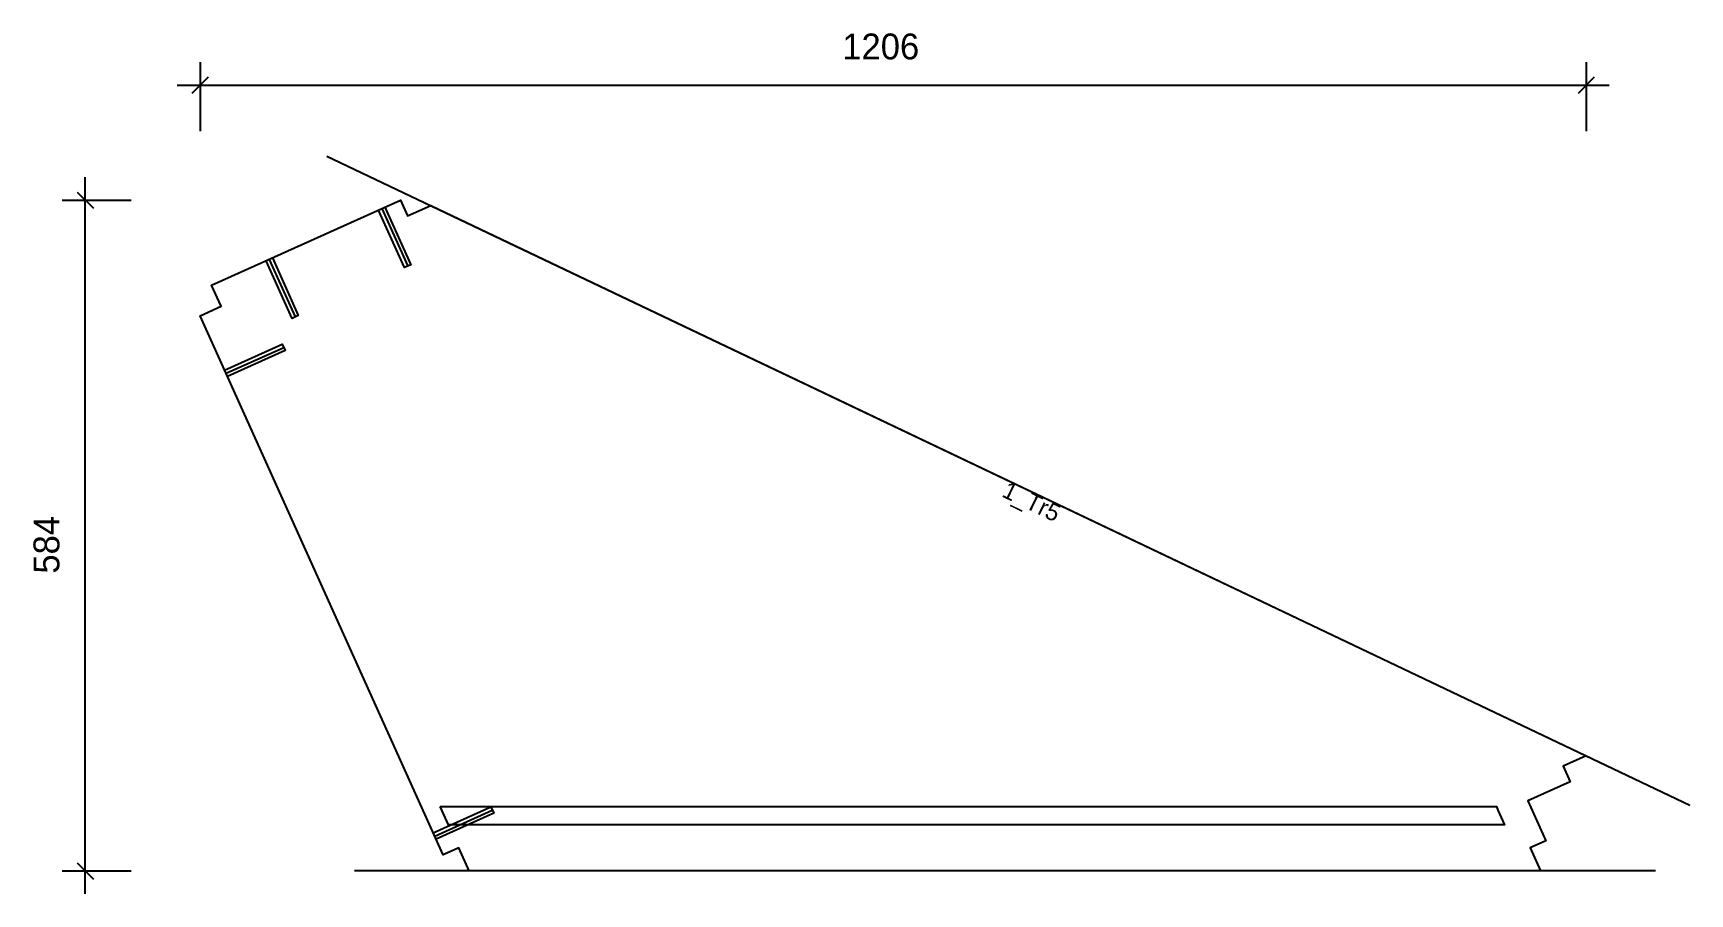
# Model space of a CAD drawing. Header units: millimetres. Extents: x -145 to 1297, y -20 to 729.
import ezdxf
from ezdxf.enums import TextEntityAlignment as Align

# ---------------------------------------------------------------- set-up
doc = ezdxf.new("R2010")
doc.units = ezdxf.units.MM
for name, color, linetype in [('CONTOUR', 7, 'CONTINUOUS'), ('CUT_RISER', 7, 'CONTINUOUS'), ('DIMLINES', 7, 'CONTINUOUS'), ('DIMLINESTEXT', 7, 'CONTINUOUS'), ('DRILLINGSSIDE', 7, 'CONTINUOUS'), ('EXTRATREADBACKPROFILELINES', 7, 'CONTINUOUS'), ('EXTRATREADBACKPROFILELINESTEXT', 7, 'CONTINUOUS'), ('EXTRATREADFRONTPROFILELINES', 7, 'CONTINUOUS')]:
    doc.layers.add(name, color=color, linetype=linetype)

msp = doc.modelspace()

# ---------------------------------------------------------------- linework, layer by layer
at = {"layer": 'CONTOUR', "color": 0, "linetype": '0'}
msp.add_lwpolyline([(1206.443, 100.193), (1186.387, 91.151), (1192.552, 77.477), (1155.702, 60.863), (1171.32, 26.221), (1157.646, 20.056), (1166.688, 0), (234.295, 0), (225.253, 20.056), (211.578, 13.891), (0, 483.181), (18.233, 491.401), (10.013, 509.634), (174.476, 583.782), (180.641, 570.107), (200.697, 579.15), (1206.443, 100.193)], dxfattribs=at)
at = {"layer": 'CUT_RISER', "color": 1, "linetype": '1'}
msp.add_lwpolyline([(209.047, 56), (217.047, 56), (249.305, 56), (281.564, 56), (313.822, 56), (346.08, 56), (378.338, 56), (410.597, 56), (442.855, 56), (475.113, 56), (507.371, 56), (539.629, 56), (571.888, 56), (604.146, 56), (636.404, 56), (668.662, 56), (676.662, 56), (708.921, 56), (741.179, 56), (773.437, 56), (805.695, 56), (837.953, 56), (870.212, 56), (902.47, 56), (934.728, 56), (966.986, 56), (999.245, 56), (1031.503, 56), (1063.761, 56), (1096.019, 56), (1128.277, 56), (1129.72, 52.8), (1135.491, 40), (1127.491, 40), (1094.947, 40), (1062.403, 40), (1029.859, 40), (997.315, 40), (964.771, 40), (932.227, 40), (899.683, 40), (867.139, 40), (834.596, 40), (802.052, 40), (769.508, 40), (736.964, 40), (704.42, 40), (671.876, 40), (639.332, 40), (606.788, 40), (574.244, 40), (541.7, 40), (509.156, 40), (476.612, 40), (444.068, 40), (411.524, 40), (378.98, 40), (346.437, 40), (313.893, 40), (281.349, 40), (248.805, 40), (216.261, 40), (214.818, 43.2), (209.047, 56)], dxfattribs=at)
at = {"layer": 'DIMLINES', "color": 0}
for p, q in [((0, 703.782), (0, 643.782)), ((1206.443, 703.782), (1206.443, 643.782)), ((-20, 683.782), (1226.443, 683.782)), ((7.071, 690.853), (-7.071, 676.711)), ((1213.514, 690.853), (1199.372, 676.711)), ((-100, -20), (-100, 603.782)), ((-120, 583.782), (-60, 583.782)), ((-107.071, 590.853), (-92.929, 576.711)), ((-120, 0), (-60, 0)), ((-107.071, 7.071), (-92.929, -7.071))]:
    msp.add_line(p, q, dxfattribs=at)
at = {"layer": 'DRILLINGSSIDE', "color": 3}
for p, q in [((158.067, 576.384), (180.672, 526.244)), ((60.152, 532.239), (82.758, 482.1)), ((22.605, 433.041), (72.745, 455.647)), ((204.18, 30.3), (254.32, 52.906))]:
    msp.add_line(p, q, dxfattribs=at)
at = {"layer": 'DRILLINGSSIDE', "color": 3, "linetype": '3'}
for points in [[(160.802, 577.617), (183.407, 527.477), (177.937, 525.011), (155.332, 575.151)], [(62.887, 533.472), (85.493, 483.333), (80.023, 480.867), (57.417, 531.006)], [(21.372, 435.776), (71.512, 458.382), (73.978, 452.912), (23.838, 430.307)], [(202.947, 33.035), (253.087, 55.64), (255.553, 50.171), (205.413, 27.565)]]:
    msp.add_lwpolyline(points, dxfattribs=at)
at = {"layer": 'EXTRATREADBACKPROFILELINES', "color": 2}
msp.add_line((110.412, 622.145), (1296.728, 57.198), dxfattribs=at)
at = {"layer": 'EXTRATREADFRONTPROFILELINES', "color": 2}
msp.add_line((1266.688, 0), (134.295, 0), dxfattribs=at)

# ---------------------------------------------------------------- texts
at = {"layer": 'DIMLINESTEXT'}
msp.add_text('1206', height=22.5, dxfattribs=at).set_placement((558.974, 728.782), align=Align.TOP_LEFT)
msp.add_text('584', height=22.5, rotation=90, dxfattribs=at).set_placement((-145, 258.705), align=Align.TOP_LEFT)
at = {"layer": 'EXTRATREADBACKPROFILELINESTEXT'}
msp.add_text('1_Tr5', height=15, rotation=334, dxfattribs=at).set_placement((703.57, 339.671), align=Align.TOP_LEFT)

doc.saveas('drawing.dxf')
